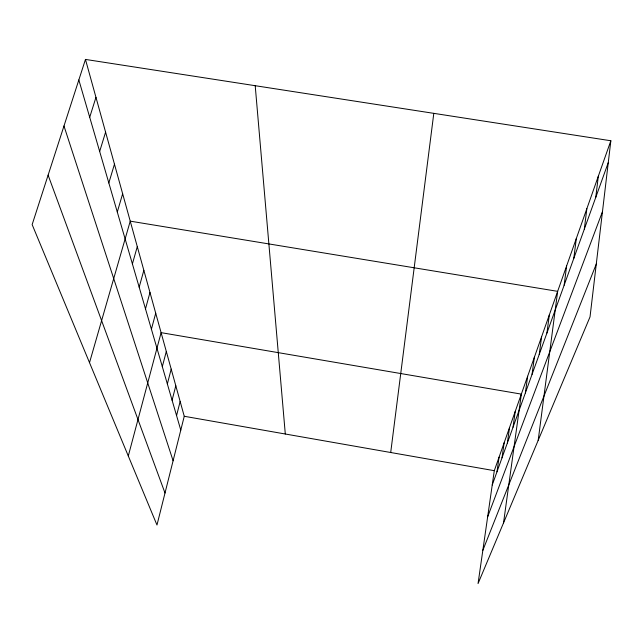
<?xml version="1.0" encoding="UTF-8"?>
<svg xmlns="http://www.w3.org/2000/svg" width="643" height="643" viewBox="0 0 643 643"><rect width="100%" height="100%" fill="white"/><g stroke="black" fill="none" stroke-linecap="round" stroke-linejoin="round"><path stroke-width="0.96" d="M610.85 140.761L590.033 316.87L478.054 583.579L494.29 470.684L610.85 140.761L85.463 59.421L32.15 224.6L156.98 525.026L184.252 416.278L85.463 59.421M595.756 197.369L598.32 176.23M584.318 229.149L586.85 208.686M390.703 452.503L433.8 113.353M573.813 258.325L576.321 238.489M564.144 285.195L566.62 265.953M538.183 440.367L557.65 291.343L130.24 221.16L89.514 362.652M546.928 333.034L549.331 314.885M539.236 354.422L541.599 336.779M525.363 392.961L527.654 376.259M532.058 374.347L534.389 357.186M503.517 522.944L521.344 394.119L161.104 332.648L128.295 455.975M513.034 427.209L515.244 411.375M502.014 457.84L504.144 442.794M507.351 442.995L509.529 427.563M496.983 471.817L499.081 457.141M176.568 415.587L180.153 401.449M172.099 400.227L175.804 385.76M167.357 383.943L171.199 369.122M162.317 366.647L166.304 351.448M151.41 329.184L155.719 313.205M145.495 308.873L149.98 292.485M139.177 287.164L143.847 270.341M132.402 263.903L137.289 246.623M117.291 212.013L122.652 193.752M108.828 182.958L114.462 164.174M99.665 151.475L105.589 132.145M89.707 117.267L95.96 97.35M492.233 485.007L608.27 162.599M487.651 516.843L602.475 211.643M482.837 550.352L596.278 264.064M184.252 416.278L494.29 470.684M48.112 175.137L165.002 493.036M63.978 125.988L173.096 460.766M78.84 79.941L180.787 430.095M255.207 85.704L285.299 434.009"/></g></svg>
